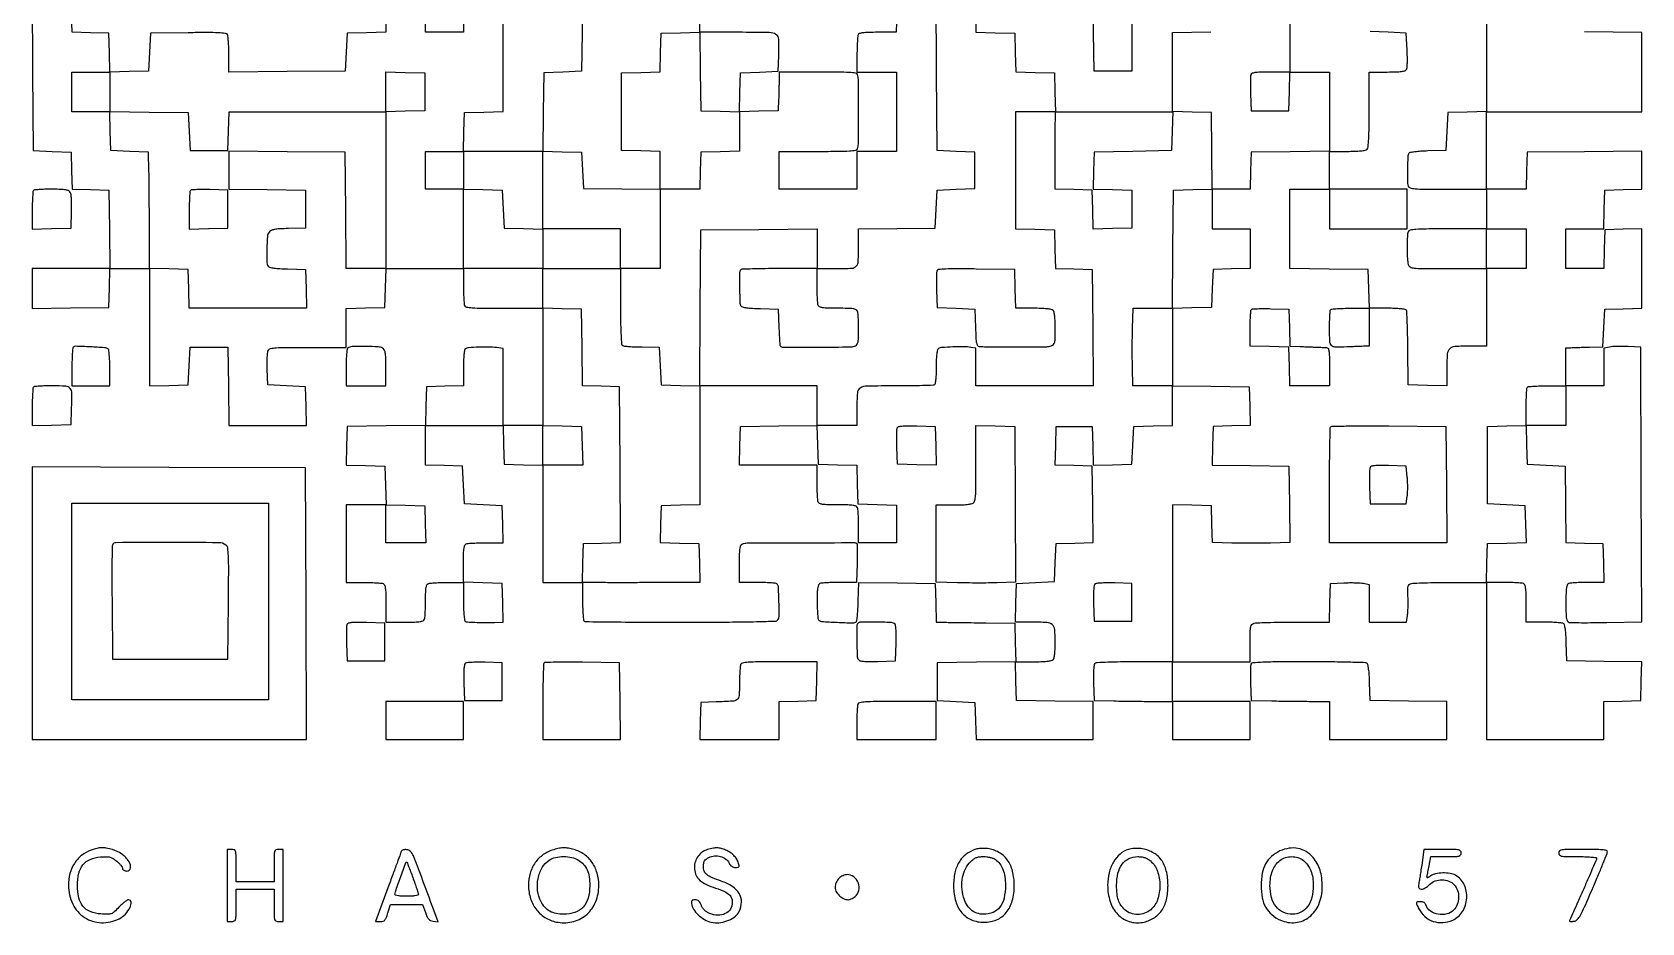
# Model space of a CAD drawing. Extents: x 179 to 1071, y 112 to 1107.
# Drawn here: x 179 to 1071, y 112 to 606 of the extents above; entities that cross this region are included whole.
import ezdxf

# ---------------------------------------------------------------- set-up
doc = ezdxf.new("R2010")
doc.units = 0

msp = doc.modelspace()

# ---------------------------------------------------------------- linework, layer by layer
for points in [[(636.672023, 629, -0.000014), (636.743601, 638.329293, -0.000013), (636.816419, 647.754688, -0.000013), (636.880906, 656.045791, -0.000049)], [(985, 648.932337), (985, 605.5), (985, 562.067663), (974.25, 561.783832), (963.5, 561.5), (963, 551), (962.5, 540.5), (952.535034, 540.211195, 0.009511), (948.670117, 540.025556, 0.014281), (945.309486, 539.703374, 0.009082), (942.562304, 539.309784, 0.217526), (941.93078, 538.887999, 0.129433), (941.388051, 537.109211, 0.00508), (941.191523, 530.226224, 0.007264), (941.165665, 523.524343, 0.071956), (941.597272, 520.75, 0.259581), (942.636759, 519.752384, 0.044382), (945.438382, 519.276683, 0.018084), (950.763923, 519.045825, 0.00179), (963.567388, 519), (985, 519), (985, 508), (985, 497), (963.606989, 497, 0.002045), (951.485827, 496.950434, 0.015901), (945.835307, 496.724422, 0.030015), (942.662537, 496.303854, 0.258697), (941.606989, 495.418213, 0.084592), (941.117283, 492.972596, 0.007531), (941.030466, 486.672687, 0.009072), (941.151911, 480.421597, 0.056126), (941.630286, 477.25, 0.210018), (942.686797, 475.932378, 0.095019), (944.850254, 475.283355, 0.024151), (949.409311, 475.038346, 0.001349), (963.616631, 475), (985, 475), (985, 453.5), (985, 432), (975.934259, 432, 0.014523), (967.533064, 431.755934, 0.174932), (964.604835, 430.502522, 0.18964), (963.27376, 427.712596, 0.017585), (963, 419.930985), (963, 409.932337), (952.25, 410.216168), (941.5, 410.5), (941.38082, 430.63382, 0.003169), (941.285248, 438.431055, 0.004865), (941.09401, 445.181209, 0.00179), (940.852713, 450.973759, 0.127779), (940.571803, 451.88382, 0.215139), (939.84812, 452.371943, 0.016162), (937.441145, 452.704426, 0.017883), (934.192825, 452.92951, 0.008355), (929.974815, 453), (920.067663, 453), (919.783832, 463.75), (919.5, 474.5), (897.75, 474.769502), (876, 475.039005), (876, 497.019502), (876, 519), (887, 519), (898, 519), (898, 508), (898, 497), (919.5, 497), (941, 497), (941, 508), (941, 519), (919.5, 519), (898, 519), (898, 529.5), (898, 540), (907.8, 540, 0.008695), (912.071747, 540.074295, 0.018472), (915.369558, 540.311224, 0.019349), (917.799696, 540.671932, 0.150969), (918.8, 541.2, 0.175156), (919.391927, 542.461896, 0.00933), (919.721154, 546.954487, 0.010454), (919.937931, 553.406919, 0.003169), (920, 563.2), (920, 584), (929.95031, 584, 0.006641), (934.89582, 584.06569, 0.0262), (937.930328, 584.305772, 0.04202), (939.835087, 584.722385, 0.19196), (940.70031, 585.420095, 0.112884), (940.992527, 586.406354, 0.008841), (941.118216, 589.163696, 0.011687), (941.133194, 592.492994, 0.008667), (941, 596.170095), (940.5, 605.5), (930.5, 606), (920.5, 606.5)], [(178.978704, 627.067879), (179.239352, 583.78394), (179.5, 540.5), (190, 540), (200.5, 539.5), (200.784601, 529.284601), (201.069202, 519.069202), (211.284601, 518.784601), (221.5, 518.5), (221.769502, 496.75), (222.039005, 475), (200.519502, 475), (179, 475), (179, 463.980112), (179, 452.960225), (200.25, 453.230112), (221.5, 453.5), (221.783832, 464.25), (222.067663, 475), (233.033832, 475), (244, 475), (244, 442.466168), (244, 409.932337), (254.75, 410.216168), (265.5, 410.5), (266, 421), (266.5, 431.5), (277, 431.5), (287.5, 431.5), (287.769502, 409.75), (288.039005, 388), (309.553334, 388), (331.067663, 388), (330.783832, 398.75), (330.5, 409.5), (320, 410), (309.5, 410.5), (309.210794, 419.268734, -0.010413), (309.168528, 422.749046, -0.013312), (309.2817, 425.953333, -0.011233), (309.50612, 428.606263, -0.10118), (309.858296, 429.711273, -0.214033), (311.120338, 430.648738, -0.036411), (314.158, 431.090431, -0.017005), (319.651545, 431.297069, -0.002), (331.897503, 431.292063), (353, 431.199047), (353, 442.065692), (353, 452.932337), (363.75, 453.216168), (374.5, 453.5), (374.783832, 464.25), (375.067663, 475), (396.533832, 475), (418, 475), (418, 465.581787, 0.005951), (418.044305, 461.859224, 0.007831), (418.178303, 458.465525, 0.005915), (418.367894, 455.638111, 0.07203), (418.606989, 454.581787, 0.258697), (419.662537, 453.696146, 0.030015), (422.835307, 453.275578, 0.015901), (428.485827, 453.049566, 0.002045), (440.606989, 453), (462, 453), (462, 420.5), (462, 388), (451, 388), (440, 388), (440, 409.368331), (440, 430.736662), (436.25, 431.228224, 0.030191), (432.070082, 431.521196, 0.012557), (426.410786, 431.433465, 0.008012), (420.869924, 431.119316, 0.120811), (419.047221, 430.529184, 0.221212), (418.609612, 429.863881, 0.011873), (418.292763, 427.293564, 0.015881), (418.071187, 423.998726, 0.008847), (418, 419.975966), (418, 410.069966), (407.75, 409.784983), (397.5, 409.5), (397.216365, 398.769409), (396.93273, 388.038817), (375.216365, 387.769409), (353.5, 387.5), (353.216515, 376.784171), (352.93303, 366.068343), (363.716515, 365.784171), (374.5, 365.5), (374.783832, 354.75), (375.067663, 344), (364.033832, 344), (353, 344), (353, 322.5), (353, 301), (362.418213, 301, -0.005951), (366.140776, 300.955695, -0.007831), (369.534475, 300.821697, -0.005915), (372.361889, 300.632106, -0.07203), (373.418213, 300.393011, -0.205218), (374.23239, 299.601595, -0.063068), (374.69735, 297.913621, -0.030363), (374.940414, 294.960143, -0.005351), (375, 289.393011), (375, 279), (385.393011, 279, 0.005351), (390.960143, 279.059586, 0.030363), (393.913621, 279.30265, 0.063068), (395.601595, 279.76761, 0.205218), (396.393011, 280.581787, 0.070701), (396.631706, 281.623534, 0.006434), (396.821697, 284.287222, 0.008233), (396.955664, 287.484808, 0.006352), (397, 290.974799, -0.006824), (397.063195, 295.605148, -0.03479), (397.312102, 298.167248, -0.070258), (397.783827, 299.656877, -0.191652), (398.581787, 300.393011, -0.070946), (399.626193, 300.631778, -0.006338), (402.31865, 300.821697, -0.008159), (405.550804, 300.955669, -0.006277), (409.081787, 301), (418, 301), (418, 290.559017, 0.008567), (418.069298, 286.514827, 0.013072), (418.281203, 283.01128, 0.007599), (418.575867, 280.125303, 0.228948), (418.957287, 279.526398, 0.121482), (420.247189, 279.110653, 0.007502), (424.297703, 278.887604, 0.010325), (429.338105, 278.790019, 0.00632), (435.283832, 278.872858), (440.067663, 279), (439.783832, 289.75), (439.5, 300.5), (428.75, 300.783832), (418, 301.067663), (418, 311.426843, -0.005377), (418.059651, 316.973908, -0.030446), (418.302822, 319.919034, -0.063217), (418.767927, 321.602718, -0.20495), (419.581787, 322.393011, -0.072102), (420.638915, 322.632129, -0.005887), (423.475801, 322.821697, -0.007809), (426.880803, 322.955696, -0.005929), (430.616771, 323), (440.069966, 323), (439.784983, 333.25), (439.5, 343.5), (429, 344), (418.5, 344.5), (418, 355), (417.5, 365.5), (407.25, 365.784983), (397, 366.069966), (397, 377.034983), (397, 388), (418.466168, 388), (439.932337, 388), (440.216168, 377.25), (440.5, 366.5), (451.25, 366.216168), (462, 365.932337), (462, 333.466168), (462, 301), (473, 301), (484, 301), (484, 290.559017, 0.008569), (484.069311, 286.51482, 0.013074), (484.281256, 283.011247, 0.007601), (484.575977, 280.125285, 0.228941), (484.957468, 279.526287, 0.136477), (485.790765, 279.284594, 0.000223), (501.126902, 279.122433, 0.001707), (518.368034, 279.006689, 0.001052), (538.657821, 278.982432, 0.001008), (565.218135, 279.060103, 0.004752), (580.462904, 279.280316, 0.002313), (590.993172, 279.581283, 0.243817), (592.211488, 280.265162, 0.14479), (592.965317, 282.760197, 0.008831), (592.872185, 290.631731, 0.006668), (592.527849, 298.666693, 0.238114), (591.622382, 300.234687, 0.121815), (590.789772, 300.526546, 0.00646), (587.965637, 300.758058, 0.009842), (584.566806, 300.925378, 0.006984), (580.75, 300.984687), (571, 301), (571, 311.393011, -0.005351), (571.059586, 316.960143, -0.030363), (571.30265, 319.913621, -0.063068), (571.76761, 321.601595, -0.205218), (572.581787, 322.393011, -0.090721), (575.163116, 322.877312, -0.000363), (604.735819, 322.989344, -0.000184), (634.904728, 323.070625, -0.198215), (636.083333, 322.587487, -0.195794), (636.245504, 322.207851, -0.001928), (636.285267, 319.186075, -0.005961), (636.276071, 315.675605, -0.003785), (636.185662, 311.587487), (635.871323, 301), (626.517449, 301, 0.005991), (622.819538, 300.955691, 0.007872), (619.446625, 300.821697, 0.005967), (616.636623, 300.632065, 0.071896), (615.581787, 300.393011, 0.19467), (614.780298, 299.644942, 0.069116), (614.312224, 298.117276, 0.033827), (614.069372, 295.475625, 0.00643), (614.015313, 290.643011, 0.007669), (614.076382, 287.053884, 0.010583), (614.248778, 283.835561, 0.007462), (614.488346, 281.169118, 0.115963), (614.788585, 280.307836, 0.238871), (616.381675, 279.362557, 0.005895), (625.114481, 278.883699, 0.006457), (633.798042, 278.622444, 0.202967), (635.742197, 279.40648, 0.168558), (636.055949, 280.051058, 0.00528), (636.377737, 283.006355, 0.009754), (636.655761, 286.545757, 0.006543), (636.841589, 290.600571), (637.183178, 301.039242), (658.341589, 300.769621), (679.5, 300.5), (679.783832, 289.75), (680.067663, 279), (685.783832, 278.88539, 0.00176), (688.970308, 278.832724, 0.000374), (694.520876, 278.764677, 0.000391), (700.955207, 278.695635, 0.000372), (707.5, 278.63539), (723.5, 278.5), (723.783633, 267.769596), (724.067266, 257.039192), (702.283633, 256.769596), (680.5, 256.5), (680.5, 246), (680.5, 235.5), (691, 235), (701.5, 234.5), (701.784983, 224.25), (702.069966, 214), (734.534983, 214), (767, 214), (767, 224.480112), (767, 234.960225), (745.75, 235.230112), (724.5, 235.5), (724.216168, 246.25), (723.932337, 257), (733.766168, 257, 0.008652), (738.054729, 257.074219, 0.018432), (741.362299, 257.311014, 0.019308), (743.798441, 257.671586, 0.151095), (744.8, 258.2, 0.146858), (745.316486, 259.159592, 0.020575), (745.681544, 261.407548, 0.019737), (745.923115, 264.406512, 0.010228), (746, 268.164816, 0.022717), (745.690615, 274.970845, 0.198526), (744.316092, 277.59305, 0.161505), (741.334541, 278.769374, 0.013886), (733.03191, 279), (723.932337, 279), (724.216168, 289.75), (724.5, 300.5), (735, 301), (745.5, 301.5), (746, 312), (746.5, 322.5), (756.769785, 322.785202), (767.03957, 323.070403), (766.769785, 344.285202), (766.5, 365.5), (756.216527, 365.785353), (745.933054, 366.070705), (746.216527, 376.785353), (746.5, 387.5), (756.5, 387.5), (766.5, 387.5), (766.784171, 376.716515), (767.068343, 365.93303), (777.784171, 366.216515), (788.5, 366.5), (789, 377), (789.5, 387.5), (800.25, 387.783832), (811, 388.067663), (811, 399.053719), (811, 410.039775), (832.25, 409.769888), (853.5, 409.5), (853.783473, 398.785353), (854.066946, 388.070705), (843.783473, 387.785353), (833.5, 387.5), (833.216371, 376.769986), (832.932742, 366.039971), (854.216371, 365.769986), (875.5, 365.5), (875.769629, 344.338997), (876.039257, 323.177994), (865.269629, 322.838997, -0.004764), (860.370632, 322.731502, -0.002808), (854.515836, 322.691718, -0.002808), (848.666157, 322.717677, -0.004802), (843.78428, 322.813661), (833.068561, 323.127322), (832.78428, 333.313661), (832.5, 343.5), (821.75, 343.783832), (811, 344.067663), (811, 300.533832), (811, 257), (790.25, 256.984687, 0.003672), (782.204518, 256.919661, 0.005584), (775.216895, 256.733781, 0.002279), (769.253347, 256.481245, 0.130355), (768.211769, 256.152042, 0.19692), (767.604266, 255.294865, 0.033714), (767.278982, 253.282937, 0.023663), (767.138177, 250.195195, 0.006827), (767.211769, 245.417355), (767.5, 235.5), (778.5, 235.295446, 0.001111), (783.490286, 235.213743, 0.000664), (789.426562, 235.13763, 0.000664), (795.339105, 235.077525, 0.001152), (800.25, 235.045446), (811, 235), (811, 224.5), (811, 214), (832.5, 214), (854, 214), (854, 224.5), (854, 235), (832.5, 235), (811, 235), (811, 246), (811, 257), (832.5, 257), (854, 257), (854, 267.383369, -0.003789), (854.049468, 273.911711, -0.046747), (854.318691, 276.381438, -0.144985), (854.986773, 277.634057, -0.133542), (856.25, 278.369714, -0.056178), (857.845984, 278.61027, -0.002325), (863.630687, 278.799577, -0.00401), (870.499162, 278.937273, -0.002833), (878.216168, 278.986345), (897.932337, 279), (898.216168, 289.75), (898.5, 300.5), (906, 300.80649, -0.008667), (909.109769, 300.879612, -0.00841), (912.251562, 300.846169, -0.008349), (915.012596, 300.724159, -0.030569), (916.75, 300.511177), (920, 299.909374), (920, 289.454687), (920, 279), (930.372192, 279), (940.744384, 279), (941.240606, 282.75, 0.020239), (941.413553, 284.643411, 0.007234), (941.511592, 287.354508, 0.007164), (941.533497, 290.334585, 0.008407), (941.466288, 293.158963, -0.00749), (941.364576, 297.127075, -0.066355), (941.576942, 298.861018, -0.160581), (942.184633, 299.803224, -0.104734), (943.347873, 300.395308, -0.056676), (944.885355, 300.625916, -0.002168), (950.669375, 300.807096, -0.003862), (957.526973, 300.939151, -0.00271), (965.25, 300.986345), (985, 301), (985, 257.5), (985, 214), (1017.5, 214), (1050, 214), (1050, 224.465017), (1050, 234.930034), (1060.25, 235.215017), (1070.5, 235.5), (1070.783625, 246.229609), (1071.06725, 256.959219), (1050.283625, 257.229609), (1029.5, 257.5), (1029.211195, 267.464966, 0.00836), (1029.012968, 271.800174, 0.019108), (1028.684251, 275.055937, 0.01918), (1028.262532, 277.411, 0.199883), (1027.711195, 278.199653, 0.117226), (1026.827893, 278.504905, 0.006962), (1023.991726, 278.747767, 0.010173), (1020.573123, 278.922789, 0.007309), (1016.75, 278.984687), (1007, 279), (1007, 289.393011, 0.005351), (1006.940414, 294.960143, 0.030363), (1006.69735, 297.913621, 0.063068), (1006.23239, 299.601595, 0.205218), (1005.418213, 300.393011, 0.0721), (1004.361111, 300.632128, 0.005887), (1001.524537, 300.821697, 0.007809), (998.119908, 300.955696, 0.00593), (994.384381, 301), (984.932337, 301), (985.216168, 311.75), (985.5, 322.5), (996.284606, 322.784183), (1007.069211, 323.068365), (1006.784606, 333.284183), (1006.5, 343.5), (996, 344), (985.5, 344.5), (985.5, 366), (985.5, 387.5), (996.215829, 387.783485), (1006.931657, 388.06697), (1007.215829, 377.283485), (1007.5, 366.5), (1018, 366), (1028.5, 365.5), (1028.769787, 344.284765), (1029.039573, 323.069529), (1039.269787, 322.784765), (1049.5, 322.5), (1049.783832, 311.75), (1050.067663, 301), (1041.115619, 301, 0.006254), (1037.571673, 300.955671, 0.008136), (1034.328588, 300.821697, 0.006308), (1031.627025, 300.631801, 0.071023), (1030.581787, 300.393011, 0.204289), (1029.768708, 299.605476, 0.063584), (1029.303248, 297.932283, 0.030653), (1029.059813, 295.0076, 0.005439), (1029, 289.509643, 0.004638), (1029.054288, 283.656779, 0.03612), (1029.301493, 280.940529, 0.095422), (1029.823992, 279.523397, 0.208122), (1030.75, 278.866631, 0.049432), (1032.026656, 278.728558, 0.001348), (1037.642457, 278.693432, 0.002779), (1044.250914, 278.706633, 0.0019), (1051.756237, 278.79186), (1071.012473, 279.083719), (1070.756237, 355.29186), (1070.5, 431.5), (1063.5, 431.807779, 0.009375), (1060.58164, 431.88131, 0.008811), (1057.601562, 431.84799, 0.008811), (1054.961002, 431.725313, 0.029867), (1053.25, 431.512466), (1050, 430.909374), (1050, 420.454687), (1050, 410), (1039.5, 410), (1029, 410), (1029, 420.5), (1029, 431), (1031.75, 431.157695, -0.00512), (1033.274129, 431.229446, -0.001123), (1035.895313, 431.320057, -0.001169), (1038.92695, 431.410942, -0.001123), (1042, 431.48897), (1049.5, 431.662548), (1050, 442.081274), (1050.5, 452.5), (1060.75, 452.784983), (1071, 453.069966), (1071, 475.069966), (1071, 497.069966), (1060.75, 496.784983), (1050.5, 496.5), (1050.216168, 485.75), (1049.932337, 475), (1039.466168, 475), (1029, 475), (1029, 486), (1029, 497), (1039.466168, 497), (1049.932337, 497), (1050.216168, 507.75), (1050.5, 518.5), (1060.75, 518.784983), (1071, 519.069966), (1071, 529.54903), (1071, 540.028094), (1039.25, 539.764047), (1007.5, 539.5), (1007.215017, 529.25), (1006.930034, 519), (995.965017, 519), (985, 519), (985, 540.5), (985, 562), (1028, 562), (1071, 562), (1071, 583.985953), (1071, 605.971906), (1039.25, 606.235953)], [(876, 627.067663), (876, 605.533832), (876, 584), (887, 584), (898, 584), (898, 562.019502), (898, 540.039005), (876.25, 539.769502), (854.5, 539.5), (854.215017, 529.25), (853.930034, 519), (843.465017, 519), (833, 519), (833, 508), (833, 497), (843.5, 497), (854, 497), (854, 486.034983), (854, 475.069966), (843.75, 474.784983), (833.5, 474.5), (833, 464), (832.5, 453.5), (821.75, 453.216168), (811, 452.932337), (811, 431.466168), (811, 410), (800.033832, 410), (789.067663, 410), (788.783832, 420.25, -0.004692), (788.697181, 424.984411, -0.002561), (788.675138, 430.79375, -0.002552), (788.713112, 436.698016, -0.004056), (788.812384, 441.75), (789.124768, 453), (800.048719, 453), (810.972671, 453), (811.236336, 485.75), (811.5, 518.5), (822.269789, 518.784032), (833.039577, 519.068065), (832.769789, 540.284032), (832.5, 561.5), (821.784171, 561.783485), (811.068343, 562.06697), (810.784171, 551.283485), (810.5, 540.5), (789, 540), (767.5, 539.5), (767.215394, 529.284183), (766.930789, 519.068365), (777.715394, 518.784183), (788.5, 518.5), (788.5, 508), (788.5, 497.5), (777.784171, 497.216515), (767.068343, 496.93303), (766.784171, 507.716515), (766.5, 518.5), (756.25, 518.784983), (746, 519.069966), (745.890933, 529.284983, -0.002426), (745.86344, 534.005787, -0.00132), (745.873121, 539.804026, -0.001315), (745.91405, 545.700486, -0.002086), (745.983457, 550.75), (746.185049, 562), (735.092524, 562), (724, 562), (724, 529.533832), (724, 497.067663), (734.75, 496.783832), (745.5, 496.5), (745.783481, 485.784613), (746.066961, 475.069227), (756.283481, 474.784613), (766.5, 474.5), (766.763853, 442.25), (767.027706, 410), (734.513853, 410), (702, 410), (702, 420.420545), (702, 430.841089), (699.25, 431.308357, 0.040034), (695.361315, 431.652559, 0.011275), (689.268116, 431.56548, 0.007125), (683.133463, 431.251794, 0.122669), (681.23354, 430.644336, 0.200749), (680.668297, 429.854234, 0.025945), (680.303185, 427.763405, 0.021994), (680.070119, 424.743529, 0.008261), (680, 420.5, -0.009372), (679.931814, 416.86254, -0.014177), (679.723498, 413.703099, -0.008832), (679.432875, 411.115719, -0.225643), (679.058718, 410.53629, -0.131045), (678.278426, 410.300914, -0.001294), (672.387329, 410.125433, -0.004139), (665.574963, 409.996579, -0.002658), (657.669406, 409.954545, 0.003766), (641.501787, 409.832769, 0.133915), (637.925334, 408.799269, 0.244598), (636.320176, 406.142371, 0.015533), (636.013655, 396.75), (636, 388), (624.966168, 388), (613.932337, 388), (614.216168, 377.25), (614.5, 366.5), (625.216508, 366.216508), (635.933016, 365.933016), (636.216508, 355.216508), (636.5, 344.5), (647.25, 344.216168), (658, 343.932337), (658, 333.466168), (658, 323), (647.5, 323), (637, 323), (637, 331.918213, 0.006277), (636.955669, 335.449196, 0.008159), (636.821697, 338.68135, 0.006338), (636.631778, 341.373807, 0.070946), (636.393011, 342.418213, 0.204366), (635.605154, 343.231384, 0.063541), (633.93074, 343.696802, 0.030628), (631.003676, 343.940206, 0.005432), (625.5, 344, -0.005432), (619.996324, 344.059794, -0.030628), (617.06926, 344.303198, -0.063541), (615.394846, 344.768616, -0.204366), (614.606989, 345.581787, -0.07203), (614.367894, 346.638111, -0.005915), (614.178303, 349.465525, -0.007831), (614.044305, 352.859224, -0.005951), (614, 356.581787), (614, 366), (592.466168, 366), (570.932337, 366), (571.216168, 376.75), (571.5, 387.5), (592.75, 387.769888), (614, 388.039775), (614, 398.990066), (614, 409.940356), (581.465744, 409.942862), (548.931488, 409.945368), (549.001385, 388.222684, -0.000288), (549.02553, 379.083479, -0.000257), (549.04028, 369.586289, -0.000257), (549.044767, 361.047372, -0.000797), (549.035641, 355.283832), (549, 344.067663), (538.25, 343.783832), (527.5, 343.5), (527.215394, 333.284183), (526.930789, 323.068365), (537.715394, 322.784183), (548.5, 322.5), (548.783832, 311.75), (549.067663, 301), (539.283832, 300.989367, 0.000597), (534.647721, 300.978789, 0.000287), (528.702126, 300.954706, 0.000285), (522.499957, 300.922489, 0.000408), (517, 300.886304, -0.001173), (511.464508, 300.858358, -0.000792), (505.150999, 300.8513, -0.000798), (499.047262, 300.863891, -0.001591), (494.216168, 300.896937), (483.932337, 301), (484.216168, 311.75), (484.5, 322.5), (494.760596, 322.7851), (505.021193, 323.0702), (504.760596, 366.2851), (504.5, 409.5), (494.269787, 409.784765), (484.039573, 410.069529), (483.769787, 431.284765), (483.5, 452.5), (472.75, 452.783832), (462, 453.067663), (462, 464.033832), (462, 475), (440, 475), (418, 475), (418, 497), (418, 519), (407.5, 519), (397, 519), (397, 529.5), (397, 540), (407.466168, 540), (417.932337, 540), (418.216168, 550.75), (418.5, 561.5), (429.25, 561.783832), (440, 562.067663), (440, 594.533832), (440, 627)], [(484.039662, 626.960885), (483.769831, 605.730442), (483.5, 584.5), (473, 584), (462.5, 583.5), (462.230592, 561.784029), (461.961185, 540.068057), (472.730592, 539.784029), (483.5, 539.5), (484, 529.5), (484.5, 519.5), (505.75, 519.230112), (527, 518.960225), (527, 529.446281), (527, 539.932337), (516.25, 540.216168), (505.5, 540.5), (505.5, 562), (505.5, 583.5), (516.216508, 583.783492), (526.933016, 584.066984), (527.216508, 594.783492), (527.5, 605.5), (538.25, 605.783832), (549, 606.067663), (549, 615.974815, -0.009062)], [(658.187616, 617.25), (657.875232, 606), (647.544605, 606, 0.006183), (642.43973, 605.936866, 0.025076), (639.339802, 605.704323, 0.039399), (637.421356, 605.30789, 0.234633), (636.690537, 604.635934, 0.073497), (636.480224, 603.694018, 0.004598), (636.298154, 600.842007, 0.006709), (636.157556, 597.426311, 0.004925), (636.089812, 593.635934), (636.012529, 584), (647.006264, 584), (658, 584), (658, 562), (658, 540), (647, 540), (636, 540), (636, 529.5), (636, 519), (614.5, 519), (593, 519), (593, 529.5), (593, 540), (614.393011, 540, 0.002234), (626.024548, 540.051967, 0.014416), (631.892546, 540.273677, 0.022066), (635.350215, 540.658084, 0.268578), (636.347907, 541.464247, 0.090791), (636.854042, 544.164011, 0.001104), (636.890259, 562.008914, 0.001105), (636.847626, 579.85286, 0.090699), (636.340557, 582.554907, 0.27007), (635.353634, 583.347839, 0.020886), (631.844016, 583.726632, 0.01417), (625.939559, 583.947622, 0.002268), (614.393011, 584), (593, 584), (592.938509, 579.75, -0.001559), (592.901895, 577.668151, -0.000637), (592.839707, 574.839063, -0.00063), (592.765194, 571.799795, -0.000805), (592.688509, 569), (592.5, 562.5), (581.75, 562.216168), (571, 561.932337), (571, 551), (571, 540.067663), (560.25, 539.783832), (549.5, 539.5), (549.215017, 529.25), (548.930034, 519), (537.965017, 519), (527, 519), (527, 497), (527, 475), (516.020705, 475), (505.041411, 475), (505.044435, 454.044351, 0.003007), (505.105732, 444.089561, 0.010717), (505.319837, 437.720416, 0.008815), (505.640044, 433.321524, 0.235971), (506.2395, 432.351981, 0.113662), (507.105569, 432.058016, 0.006737), (509.882059, 431.814742, 0.009869), (513.226708, 431.633338, 0.007101), (516.965771, 431.557629), (526.5, 431.5), (527, 421), (527.5, 410.5), (538.239352, 410.216276), (548.978704, 409.932553), (549.239352, 453.216276), (549.5, 496.5), (581.75, 496.763853), (614, 497.027706), (614, 486.013853), (614, 475), (624.883369, 475, 0.012189), (633.225673, 475.2034, 0.197798), (635.714102, 476.3728, 0.177239), (636.798075, 479.009101, 0.009426), (636.986345, 488.230112), (637, 496.960225), (658.25, 497.230112), (679.5, 497.5), (680, 508), (680.5, 518.5), (691, 519), (701.5, 519.5), (701.5, 529.5), (701.5, 539.5), (691, 540), (680.5, 540.5), (680.239403, 583.716061), (679.978806, 626.932122)], [(375, 616.514329), (375, 606.067663), (364.25, 605.783832), (353.5, 605.5), (353, 595), (352.5, 584.5), (320.25, 584.236147), (288, 583.972294), (287.984687, 593.736147, 0.007644), (287.920079, 597.568825, 0.010551), (287.73694, 601.005175, 0.007429), (287.482271, 603.852523, 0.115883), (287.162796, 604.77083, 0.230932), (286.095412, 605.427241, 0.012869), (282.091209, 605.714887, 0.012029), (275.928451, 605.849994, 0.002701), (265.428109, 605.77083), (244.5, 605.5), (244, 595), (243.5, 584.5), (232.784171, 584.216515), (222.068343, 583.93303), (221.784171, 594.716515), (221.5, 605.5), (211.284601, 605.784601), (201.069202, 606.069202), (200.784601, 616.284601)]]:
    msp.add_lwpolyline(points, format="xyb")
for points in [[(788.5, 626.5), (788.5, 605.5), (788.5, 584.5), (778, 584.5), (767.5, 584.5), (767.230112, 605.75), (766.960225, 627)], [(418, 616.5), (418, 606), (407.5, 606), (397, 606), (397, 616.5)], [(702, 616.533832), (702, 606.067663), (712.75, 605.783832), (723.5, 605.5), (723.783492, 594.783492), (724.066984, 584.066984), (734.783492, 583.783492), (745.5, 583.5), (745.783832, 572.75), (746.067663, 562), (778.533832, 562), (811, 562), (811, 583.980112), (811, 605.960225), (832.25, 606.230112)]]:
    msp.add_lwpolyline(points)
for points in [[(549.230498, 584.25), (549.5, 562.5), (560.215829, 562.216515), (570.931657, 561.93303), (571.215829, 572.716515), (571.5, 583.5), (582, 584), (592.5, 584.5), (592.795054, 593, 0.017395), (592.794244, 602.186112, 0.257682), (591.197763, 604.85389, 0.129016), (587.492257, 605.881521, 0.003478), (570.461446, 606), (548.960995, 606)], [(222, 573.019502), (222, 562.039005), (243.75, 561.769502), (265.5, 561.5), (266, 551), (266.5, 540.5), (277, 540.5), (287.5, 540.5), (287.783832, 551.25), (288.067663, 562), (331.533832, 562), (375, 562), (375, 573.033832), (375, 584.067663), (385.75, 583.783832), (396.5, 583.5), (396.5, 573), (396.5, 562.5), (385.75, 562.216168), (375, 561.932337), (375, 518.466168), (375, 475), (364.013853, 475), (353.027706, 475), (352.763853, 507.25), (352.5, 539.5), (320.25, 539.763853), (288, 540.027706), (288, 529.533741), (288, 519.039775), (309.25, 518.769888), (330.5, 518.5), (330.5, 508), (330.5, 497.5), (321, 497.224459, 0.007256), (316.117316, 497.011887, 0.030165), (313.191066, 496.663989, 0.052369), (311.340539, 496.125269, 0.135585), (310.25, 495.28333, 0.144855), (309.348886, 492.860719, 0.011182), (309.026255, 485.856693, 0.011508), (309.021677, 478.858373, 0.136783), (309.800347, 476.288805, 0.199883), (310.589, 475.737468, 0.01918), (312.944063, 475.315749, 0.019108), (316.199826, 474.987032, 0.00836), (320.535034, 474.788805), (330.5, 474.5), (330.783832, 463.75), (331.067663, 453), (298.567663, 453), (266.067663, 453), (265.783832, 463.75), (265.5, 474.5), (254.75, 474.783832), (244, 475.067663), (243.953106, 496.783832, 0.000729), (243.920247, 505.868075, 0.000671), (243.860325, 515.205251, 0.00067), (243.784589, 523.528138, 0.002225), (243.703106, 529), (243.5, 539.5), (233, 540), (222.5, 540.5), (222.216168, 551.25), (221.932337, 562), (211.466168, 562), (201, 562), (201, 573), (201, 584), (211.5, 584), (222, 584)], [(854.428774, 582.674983, 0.081654), (854.239658, 581.758353, 0.005045), (854.154817, 578.970602, 0.007376), (854.136178, 575.631743, 0.005394), (854.210159, 571.924983), (854.5, 562.5), (865, 562.5), (875.5, 562.5), (875.783832, 573.25), (876.067663, 584), (865.502447, 584, 0.006163), (860.358283, 583.936587, 0.023613), (857.163994, 583.706615, 0.034632), (855.151549, 583.323077, 0.241229)], [(179.666667, 518.333333, 0.178637), (179.399783, 517.754242, 0.004491), (179.195833, 514.817145, 0.009085), (179.048275, 511.320751, 0.006002), (179, 507.299502), (179, 496.932337), (189.75, 497.216168), (200.5, 497.5), (200.788859, 506.850715, 0.009044), (200.84141, 510.957683, 0.018924), (200.703614, 514.150171, 0.020746), (200.412685, 516.513859, 0.132968), (199.916414, 517.600715, 0.15069), (198.902086, 518.26374, 0.036445), (196.917147, 518.680501, 0.025371), (193.954939, 518.928023, 0.008159), (189.544222, 519, 0.006752), (185.966282, 518.951682, 0.010096), (182.843199, 518.804167, 0.005479), (180.235872, 518.599466, 0.175801)], [(266.699448, 518.366114, 0.177529), (266.419756, 517.762646, 0.004871), (266.205463, 514.826775, 0.009484), (266.050667, 511.323038, 0.006296), (266, 507.299502), (266, 496.932337), (276.75, 497.216168), (287.5, 497.5), (287.5, 508), (287.5, 518.5), (277.449448, 518.782781, 0.006672), (273.547259, 518.840477, 0.010046), (270.145783, 518.777033, 0.005301), (267.300668, 518.636532, 0.183378)], [(571.666667, 474.333333, 0.196533), (571.04225, 472.845176, 0.003958), (571.031876, 464.520042, 0.005092), (571.169519, 456.353105, 0.135593), (571.800347, 454.288805, 0.199883), (572.589, 453.737468, 0.01918), (574.944063, 453.315749, 0.019108), (578.199826, 452.987032, 0.00836), (582.535034, 452.788805), (592.5, 452.5), (592.831495, 442.501838, 0.003665), (592.987871, 438.640214, 0.005738), (593.18483, 435.32142, 0.001909), (593.397961, 432.468558, 0.178617), (593.568832, 432.097835, 0.198585), (595.042316, 431.486409, 0.000728), (614.106498, 431.490119, 0.001111), (632.796202, 431.5625, 0.118197), (635.25, 432.166623, 0.146938), (636.146469, 433.033276, 0.081244), (636.67086, 434.477073, 0.039357), (636.934432, 436.917575, 0.007227), (637, 441.453396, 0.006668), (636.955641, 444.779332, 0.008541), (636.821697, 447.83856, 0.006839), (636.631409, 450.387512, 0.069666), (636.393011, 451.418213, 0.204366), (635.605154, 452.231384, 0.063541), (633.93074, 452.696802, 0.030628), (631.003676, 452.940206, 0.005432), (625.5, 453, -0.005432), (619.996324, 453.059794, -0.030628), (617.06926, 453.303198, -0.063541), (615.394846, 453.768616, -0.204366), (614.606989, 454.581787, -0.07203), (614.367894, 455.638111, -0.005915), (614.178303, 458.465525, -0.007831), (614.044305, 461.859224, -0.005951), (614, 465.581787), (614, 475), (593.166667, 475, 0.002993), (585.132422, 474.951903, 0.004756), (578.257292, 474.804167, 0.001277), (572.287675, 474.603799, 0.189545)], [(680.436432, 473.69494, 0.081377), (680.244472, 472.767103, 0.005152), (680.157067, 469.976464, 0.007464), (680.136743, 466.63317, 0.005474), (680.210159, 462.924983), (680.5, 453.5), (691, 453), (701.5, 452.5), (701.784983, 442.25, 0.004749), (702.000014, 436.486979, 0.035944), (702.322053, 433.78555, 0.096524), (702.873514, 432.416646, 0.235456), (703.784983, 431.879048, 0.015984), (711.880307, 431.567685, 0.003337), (726.085984, 431.570474, 0.001179), (741.257902, 431.710492, 0.082383), (743.75, 432.153638, 0.113081), (744.997923, 432.945758, 0.138447), (745.663684, 434.150457, 0.052298), (745.944089, 436.378047, 0.00518), (746, 441.775249, 0.010126), (745.923279, 445.563222, 0.019661), (745.682009, 448.579501, 0.020506), (745.317215, 450.837919, 0.14711), (744.8, 451.8, 0.150842), (743.800954, 452.32772, 0.01939), (741.376818, 452.688563, 0.018512), (738.088767, 452.925628, 0.008739), (733.833832, 453), (724.067663, 453), (723.783832, 463.75), (723.5, 474.5), (702.226273, 474.769957, 0.002397), (691.096014, 474.857837, 0.0131), (685.0794, 474.718847, 0.01632), (681.363561, 474.413716, 0.279403)], [(875.784983, 442.25), (876.069966, 432), (881.784983, 431.788296, 0.000157), (884.265665, 431.697185, 0.000118), (886.996214, 431.598404, 0.000119), (889.565762, 431.50667, 0.000274), (891.5, 431.439142, -0.002436), (893.123069, 431.375452, -0.002692), (894.692188, 431.297757, -0.002499), (896.031088, 431.217518, -0.013811), (896.75, 431.150846, -0.310449), (897.355901, 430.617146, -0.032465), (897.716647, 428.654025, -0.023089), (897.938555, 425.518577, -0.006121), (898, 420.5), (898, 410), (887.033832, 410), (876.067663, 410), (875.783832, 420.75), (875.5, 431.5), (864.75, 431.783832), (854, 432.067663), (854, 441.867165, -0.006659), (854.050688, 445.673063, -0.009972), (854.205463, 448.993526, -0.005354), (854.420134, 451.767649, -0.176154), (854.699448, 452.366114, -0.183378), (855.300668, 452.636532, -0.005301), (858.145783, 452.777033, -0.010046), (861.547259, 452.840477, -0.006672), (865.449448, 452.782781), (875.5, 452.5)], [(920, 442.5), (920, 432), (916.75, 431.904941, 0.001593), (915.096687, 431.85131, 0.00054), (912.692187, 431.76304, 0.000537), (910.035448, 431.659776, 0.000618), (907.5, 431.55536, -0.014405), (901.087246, 431.468227, -0.20603), (899.048166, 432.38273, -0.177341), (898.149688, 434.557409, -0.010191), (898, 441.900721, -0.00637), (898.048296, 445.691465, -0.009584), (898.195833, 448.993753, -0.004969), (898.400158, 451.759125, -0.177249), (898.666667, 452.333333, -0.178563), (899.245497, 452.600197, -0.004516), (902.172917, 452.804167, -0.009111), (905.658388, 452.951724, -0.006022), (909.666667, 453), (920, 453)], [(201.742145, 431.408811, 0.175997), (201.445826, 430.774412, 0.005409), (201.218005, 427.849255, 0.010027), (201.053785, 424.34688, 0.0067), (201, 420.333333), (201, 410), (211.5, 410), (222, 410), (222, 419.940983, 0.00879), (221.932283, 423.792522, 0.013381), (221.725265, 427.131598, 0.007936), (221.437129, 429.877493, 0.228033), (221.064731, 430.459994, 0.121746), (219.000127, 431.124248, 0.004978), (211.145476, 431.588374, 0.003442), (203.064571, 431.929432, 0.208102)], [(354.25, 431.305712, 0.250899), (353.653546, 430.622679, 0.02798), (353.291337, 428.515621, 0.021943), (353.064861, 425.304666, 0.006634), (353, 420.416667), (353, 410), (364, 410), (375, 410), (375, 419.964816, 0.005312), (374.939994, 425.61283, 0.03659), (374.67863, 428.373449, 0.084143), (374.128551, 429.95139, 0.145023), (373.146949, 430.921355, 0.110515), (370.797112, 431.574879, 0.007697), (363.900922, 431.821382, 0.008766), (357.061128, 431.840574, 0.086865)], [(179.666667, 409.333333, 0.178637), (179.399783, 408.754242, 0.004491), (179.195833, 405.817145, 0.009085), (179.048275, 402.320751, 0.006002), (179, 398.299502), (179, 387.932337), (189.75, 388.216168), (200.5, 388.5), (200.795054, 397, 0.009626), (200.932798, 405.916466, 0.172284), (199.978172, 408.572651, 0.209042), (197.626, 409.774609, 0.015066), (190.147615, 410, 0.006339), (186.338339, 409.951706, 0.009542), (183.020445, 409.804167, 0.004928), (180.241287, 409.599873, 0.177367)], [(1029, 399), (1029, 388), (1018, 388), (1007, 388), (1007, 398.333333, -0.006022), (1007.048276, 402.341612, -0.009111), (1007.195833, 405.827083, -0.004516), (1007.399803, 408.754503, -0.178563), (1007.666667, 409.333333, -0.178563), (1008.245497, 409.600197, -0.004516), (1011.172917, 409.804167, -0.009111), (1014.658388, 409.951724, -0.006022), (1018.666667, 410), (1029, 410)], [(679.784178, 376.715822), (680.068357, 365.931643), (669.284178, 366.215822), (658.5, 366.5), (658.210159, 375.924983, -0.005535), (658.137174, 379.634259, -0.007531), (658.158783, 382.980936, -0.005233), (658.248144, 385.773814, -0.081166), (658.442274, 386.710164, -0.236652), (659.172333, 387.376284, -0.043922), (661.012272, 387.724596, -0.025951), (664.049899, 387.868732, -0.005823), (669.232115, 387.785181), (679.5, 387.5)], [(723.760597, 344.283939), (724.021194, 301.067878), (713.760597, 300.783939, -0.004726), (708.988405, 300.697009, -0.002493), (703.062488, 300.674628, -0.00248), (696.995312, 300.712049, -0.003824), (691.75, 300.81054), (680, 301.121081), (680, 322.56054), (680, 344), (689.877555, 344, 0.007154), (694.7459, 344.069663, 0.025379), (697.857765, 344.317155, 0.039037), (699.889328, 344.746234, 0.149062), (700.958466, 345.449955, 0.130231), (701.483975, 346.58464, 0.020827), (701.811156, 349.028861, 0.018658), (701.991446, 352.357668, 0.008587), (701.989808, 356.699955, -0.002204), (701.930294, 361.22837, -0.0012), (701.895085, 366.788987, -0.001196), (701.886385, 372.44298, -0.001899), (701.908897, 377.283832), (702, 388.067663), (712.75, 387.783832), (723.5, 387.5)], [(962.763853, 355.25), (963.027706, 323), (952.763853, 322.926805, -0.00126), (944.527276, 322.888824, -0.000694), (934.455126, 322.881746, -0.00058), (922.339842, 322.904102, -0.000334), (907.75, 322.957682), (898, 323), (898, 354.833333, -0.002001), (898.049029, 367.086392, -0.003231), (898.199888, 377.515513, -0.000593), (898.402981, 386.698691, -0.192864), (898.680468, 387.347135, -0.194926), (899.328722, 387.621499, -0.000608), (908.434599, 387.750224, -0.003285), (918.778546, 387.815907, -0.002034), (930.930468, 387.763802), (962.5, 387.5)], [(920.44275, 364.711405, 0.081149), (920.248444, 363.774362, 0.00524), (920.158923, 360.981301, 0.007536), (920.137209, 357.634347, 0.00554), (920.210159, 353.924983), (920.5, 344.5), (930.5, 344.5), (940.5, 344.5), (941.08534, 348.886315, 0.022863), (941.269448, 350.99849, 0.010307), (941.326793, 353.780045, 0.01018), (941.266834, 356.724741, 0.013684), (941.08534, 359.386315), (940.5, 365.5), (930.732592, 365.786422, 0.006215), (925.820487, 365.869374, 0.027145), (922.9185, 365.724677, 0.046335), (921.158442, 365.373938, 0.232847)], [(223.453816, 321.740243, 0.089548), (223.261817, 320.729866, 0.000598), (223.19019, 311.747155, 0.00234), (223.168607, 301.460077, 0.00149), (223.235201, 289.490243), (223.5, 258.5), (255.5, 258.5), (287.5, 258.5), (287.765726, 289.5, 0.001225), (287.879013, 308.006621, 0.012082), (287.71941, 315.793845, 0.024457), (287.315418, 320.099227, 0.201729), (286.324597, 321.75, 0.157681), (282.495237, 323.016106, 0.001671), (254.221233, 323.106234, 0.001077), (225.335041, 323.03952, 0.309316)], [(768.211769, 300.1713, 0.194409), (767.60482, 299.304382, 0.033527), (767.279413, 297.284794, 0.023597), (767.138468, 294.191727, 0.006852), (767.211769, 289.417355), (767.5, 279.5), (778, 279.5), (788.5, 279.5), (788.5, 290), (788.5, 300.5), (779, 300.753945, 0.008497), (775.267186, 300.790269, 0.011674), (771.912207, 300.687545, 0.00849), (769.137493, 300.490389, 0.12262)], [(353.442274, 277.710164, 0.081166), (353.248144, 276.773814, 0.005233), (353.158783, 273.980936, 0.007531), (353.137174, 270.634259, 0.005535), (353.210159, 266.924983), (353.5, 257.5), (364, 257.5), (374.5, 257.5), (374.5, 268), (374.5, 278.5), (364.232115, 278.785181, 0.005823), (359.049899, 278.868732, 0.025951), (356.012272, 278.724596, 0.043922), (354.172333, 278.376284, 0.236652)], [(636.666667, 278.333333, 0.196902), (636.027473, 276.806915, 0.004187), (636.03276, 268.492133, 0.005407), (636.194388, 260.339609, 0.134486), (636.847958, 258.211769, 0.19692), (637.705135, 257.604266, 0.033714), (639.717063, 257.278982, 0.023663), (642.804805, 257.138177, 0.006827), (647.582645, 257.211769), (657.5, 257.5), (657.788231, 267.417355, 0.006827), (657.861823, 272.195195, 0.023663), (657.721018, 275.282937, 0.033714), (657.395734, 277.294865, 0.19692), (656.788231, 278.152042, 0.134486), (654.660391, 278.805612, 0.005407), (646.507867, 278.96724, 0.004187), (638.193085, 278.972527, 0.196902)], [(419.211769, 256.1713, 0.194409), (418.60482, 255.304382, 0.033527), (418.279413, 253.284794, 0.023597), (418.138468, 250.191727, 0.006852), (418.211769, 245.417355), (418.5, 235.5), (429, 235.5), (439.5, 235.5), (439.5, 246), (439.5, 256.5), (430, 256.753945, 0.008497), (426.267186, 256.790269, 0.011674), (422.912207, 256.687545, 0.00849), (420.137493, 256.490389, 0.12262)], [(462.686388, 256.353055, 0.189241), (462.408044, 255.714979, 0.001349), (462.201626, 249.748501, 0.00489), (462.049525, 242.868937, 0.003082), (462, 234.833333), (462, 214), (483.519888, 214), (505.039775, 214), (504.769888, 235.25), (504.5, 256.5), (483.936388, 256.769721, 0.003162), (476.00418, 256.823589, 0.005018), (469.21171, 256.758585, 0.001402), (463.323998, 256.626628, 0.192368)], [(571.606989, 255.418213, 0.070903), (571.368235, 254.374278, 0.006355), (571.178303, 251.686947, 0.008172), (571.044332, 248.460948, 0.00629), (571, 244.937265, -0.01608), (570.784497, 238.237909, -0.213623), (569.659993, 236.105254, -0.152719), (567.142073, 235.153047, -0.007239), (558, 234.75078), (549.5, 234.5), (549.215017, 224.25), (548.930034, 214), (570.965017, 214), (593, 214), (593, 224.465017), (593, 234.930034), (603.25, 235.215017), (613.5, 235.5), (613.783832, 246.25), (614.067663, 257), (593.140821, 257, 0.002101), (581.297997, 256.950229, 0.016231), (575.761411, 256.723852, 0.030886), (572.654493, 256.301606, 0.257356)], [(854.428774, 255.674983, 0.081654), (854.239658, 254.758353, 0.005045), (854.154817, 251.970602, 0.007376), (854.136178, 248.631743, 0.005394), (854.210159, 244.924983), (854.5, 235.5), (866, 235.320067, 0.000633), (871.148269, 235.246037, 0.000405), (877.132812, 235.172407, 0.000406), (882.998777, 235.10975, 0.000758), (887.75, 235.070067), (898, 235), (898, 224.5), (898, 214), (930.5, 214), (963, 214), (963, 224.480112), (963, 234.960225), (941.75, 235.230112), (920.5, 235.5), (920.211195, 245.464966, 0.00836), (920.012968, 249.800174, 0.019108), (919.684251, 253.055937, 0.01918), (919.262532, 255.411, 0.199883), (918.711195, 256.199653, 0.135333), (917.690432, 256.512156, 0.000975), (908.666882, 256.747767, 0.003618), (898.29667, 256.923247, 0.002299), (886.218615, 256.984687, 0.001608), (869.895267, 256.940185, 0.008809), (861.079686, 256.732462, 0.007835), (855.419669, 256.410368, 0.290771)], [(636.606989, 233.418213, 0.070946), (636.368222, 232.373807, 0.006338), (636.178303, 229.68135, 0.008159), (636.044331, 226.449196, 0.006277), (636, 222.918213), (636, 214), (658, 214), (680, 214), (680, 224.5), (680, 235), (658.606989, 235, 0.002045), (646.485827, 234.950434, 0.015901), (640.835307, 234.724422, 0.030015), (637.662537, 234.303854, 0.258697)], [(211.655189, 152.541351, 0.080565), (206.385876, 149.640227, 0.0836), (202.381089, 145.253553, 0.079489), (199.89232, 139.596591, 0.064042), (199.043924, 133, 0.114333), (201.42773, 122.711394, 0.134444), (208.025743, 115.22851, 0.139423), (217.312653, 112.316892, 0.126672), (227.127149, 114.565751, 0.08108), (230.621996, 117.162691, 0.074502), (233.23016, 120.806747, 0.135657), (233.829113, 123.719445, 0.394763), (232.459945, 125, 0.140765), (231.635069, 124.763078, 0.021802), (230.220178, 123.788889, 0.022852), (228.612356, 122.455726, 0.018099), (226.997839, 120.877068, -0.016094), (224.405629, 118.322027, -0.097824), (222.808317, 117.340584, -0.093322), (220.925607, 117.017726, -0.013985), (217.075367, 117.188167, -0.075192), (211.190959, 118.518316, -0.127543), (207.123851, 121.459659, -0.116591), (204.771578, 126.221584, -0.056731), (204, 133, -0.056831), (204.767076, 139.726949, -0.114325), (207.100396, 144.499378, -0.126492), (211.105275, 147.460968, -0.078382), (216.83529, 148.794467, -0.015546), (220.174199, 148.931834, -0.064817), (222.169141, 148.692451, -0.080581), (223.814743, 147.977823, -0.032261), (225.797816, 146.516673, -0.023743), (227.023656, 145.381572, -0.028491), (228.059359, 144.199198, -0.029203), (228.80003, 143.125828, -0.137258), (229, 142.411106, 0.158292), (229.183738, 141.845271, 0.107656), (229.692915, 141.391111, 0.080618), (230.490574, 141.097249, 0.048059), (231.5, 141, 0.374095), (233.456794, 142.702281, 0.185538), (232.656263, 146.1521, 0.085105), (228.594809, 150.385095, 0.091621), (223.453076, 152.891347, 0.022282), (220.037686, 153.677559, 0.052888), (217.440816, 153.875357, 0.054065), (214.894783, 153.52258, 0.024202)], [(287, 133), (287, 113), (289.5, 113, 0.104331), (290.950811, 113.306062, 0.224677), (291.680556, 114.15, 0.064117), (291.955995, 116.064536, 0.003707), (292, 122), (292, 131), (302.5, 131), (313, 131), (313, 122, 0.003707), (313.044005, 116.064536, 0.064117), (313.319444, 114.15, 0.224677), (314.049189, 113.306062, 0.104331), (315.5, 113), (318, 113), (318, 133), (318, 153), (315.5, 153, 0.104331), (314.049189, 152.693938, 0.224677), (313.319444, 151.85, 0.064117), (313.044005, 149.935464, 0.003707), (313, 144), (313, 135), (302.5, 135), (292, 135), (292, 144, 0.003707), (291.955995, 149.935464, 0.064117), (291.680556, 151.85, 0.224677), (290.950811, 152.693938, 0.104331), (289.5, 153), (287, 153)], [(383.524624, 151.816971, -0.003228), (383.172309, 150.837234, -0.000053), (381.168985, 145.379048, -0.000138), (378.836234, 139.030808, -0.000092), (376.157007, 131.75), (369.253395, 113), (371.95113, 113, 0.06861), (373.451441, 113.206848, 0.144998), (374.436031, 113.826884, 0.08909), (375.209537, 115.108276, 0.01607), (376.123985, 117.75), (377.599106, 122.5), (386.415741, 122.5), (395.232376, 122.5), (396.888876, 118, 0.020983), (397.857751, 115.673956, 0.074349), (398.748167, 114.329786, 0.107117), (399.801178, 113.571833, 0.07379), (401.225411, 113.18814), (403.905445, 112.876279), (401.035876, 120.68814, 0.000537), (392.555065, 143.699098, 0.016612), (390.252935, 149.341248, 0.080455), (388.632291, 151.808472, 0.179675), (386.66395, 152.816971, 0.043897), (385.56766, 152.85008, 0.06279), (384.612087, 152.673268, 0.078093), (383.900577, 152.316979, 0.154188)], [(468, 152.825051, 0.082973), (462.229668, 150.091323, 0.087577), (457.785311, 145.670814, 0.084144), (454.998754, 139.835101, 0.06951), (454.043924, 133, 0.078833), (455.215742, 125.613888, 0.09058), (458.605772, 119.339272, 0.094113), (463.868675, 114.842048, 0.092913), (470.43733, 112.561669, 0.103333), (479.163545, 113.06034, 0.118809), (486.472538, 117.048777, 0.115539), (491.300839, 124.035556, 0.093936), (493, 133, 0.068485), (492.050619, 139.898808, 0.082904), (489.277386, 145.805739, 0.087414), (484.881313, 150.260609, 0.086907), (479.218945, 152.955994, 0.02378), (476.178509, 153.646595, 0.046902), (473.712138, 153.849451, 0.045406), (471.199894, 153.591242, 0.020927)], [(553.312913, 152.897522, 0.082514), (550.377085, 151.492769, 0.081056), (548.032501, 149.206974, 0.080353), (546.521194, 146.275271, 0.079068), (546, 143, 0.083437), (546.613468, 139.349368, 0.106122), (548.37843, 136.434333, 0.085517), (551.520708, 134.073735, 0.038124), (556.309297, 132.063462, -0.016008), (561.902635, 130.001023, -0.071235), (564.920006, 128.243186, -0.124124), (566.454366, 126.241814, -0.102125), (567, 123.598284, -0.13998), (565.950257, 119.922138, -0.140487), (563.118706, 117.360758, -0.121972), (559.006588, 116.469446, -0.091879), (554.468353, 117.448776, -0.04063), (552.841524, 118.289515, -0.054404), (551.537426, 119.316147, -0.058086), (550.549575, 120.539875, -0.05698), (549.862107, 121.965715, 0.038452), (549.229652, 123.411784, 0.091355), (548.502151, 124.327483, 0.109013), (547.584349, 124.82895, 0.070841), (546.383123, 125, 0.037464), (545.061037, 124.9008, 0.213063), (544.48127, 124.529486, 0.177224), (544.310091, 123.800068, 0.024878), (544.57624, 122.25, 0.102139), (546.02193, 119.0417, 0.062883), (548.863461, 116.006966, 0.060577), (552.515478, 113.657581, 0.075594), (556.364116, 112.468106, 0.075892), (560.617326, 112.479353, 0.061113), (565.02125, 113.727681, 0.064596), (568.716807, 115.879582, 0.122345), (570.846209, 118.56181, 0.100033), (572.07358, 123.848455, 0.141549), (570.873405, 128.499976, 0.118236), (567.123509, 132.373983, 0.058097), (560.908715, 135.37786, -0.014142), (555.519174, 137.421607, -0.074071), (552.80449, 139.043731, -0.132309), (551.468218, 140.910645, -0.089774), (551, 143.497373, -0.037141), (551.137982, 145.352342, -0.099789), (551.586417, 146.590755, -0.099889), (552.479314, 147.557995, -0.037261), (554.061231, 148.531664, -0.101156), (557.144221, 149.403602, -0.087069), (560.500834, 149.067824, -0.091166), (563.411507, 147.642976, -0.127232), (565.227337, 145.400395, 0.058836), (565.853296, 144.368028, 0.076931), (566.656344, 143.612928, 0.080091), (567.622688, 143.156534, 0.070465), (568.727903, 143, 0.033303), (570.003098, 143.085029, 0.198709), (570.567829, 143.412486, 0.204559), (570.726792, 144.036418, 0.035444), (570.449107, 145.25, 0.06074), (569.428849, 147.552356, 0.058003), (567.872108, 149.581814, 0.054954), (565.806715, 151.289187, 0.04518), (563.282119, 152.638016, 0.031774), (560.75769, 153.522106, 0.061907), (558.650852, 153.839838, 0.055652), (556.387265, 153.646592, 0.021323)], [(701.913572, 153.088032, 0.086334), (696.546967, 150.281041, 0.095256), (692.656466, 145.904736, 0.084124), (690.345811, 139.927976, 0.052274), (689.618836, 132.425829, 0.067633), (690.810276, 124.145837, 0.107073), (694.179347, 117.84929, 0.119281), (699.541047, 113.950511, 0.098133), (706.5, 112.571429, 0.100519), (713.486579, 113.990328, 0.121087), (718.839428, 117.990168, 0.106894), (722.168852, 124.462854, 0.06562), (723.294118, 133, 0.060865), (722.319771, 140.974537, 0.096662), (719.425148, 147.189339, 0.109148), (714.71446, 151.360693, 0.095532), (708.453823, 153.413392, 0.024598), (706.750506, 153.545075, 0.019421), (704.901672, 153.52498, 0.019818), (703.183275, 153.371055, 0.045208)], [(786.619302, 153.009332, 0.10102), (781.898193, 150.392314, 0.083503), (778.200441, 145.972346, 0.074343), (775.838864, 140.08762, 0.057494), (775.021962, 133.217881, 0.078361), (776.433049, 124.061493, 0.11139), (780.589744, 116.986202, 0.127946), (786.88595, 113.010243, 0.124179), (794.396867, 112.54663, 0.088325), (800.479987, 114.847717, 0.107934), (804.909017, 118.997564, 0.095013), (807.57242, 125.068379, 0.055278), (808.476822, 133, 0.059257), (807.539736, 141.092446, 0.100241), (804.683539, 147.263584, 0.112896), (799.941926, 151.361184, 0.090534), (793.494902, 153.406823, 0.026454), (791.754534, 153.53546, 0.01966), (789.827297, 153.499933, 0.019991), (788.007082, 153.321487, 0.041799)], [(870.5, 152.119269, 0.072795), (865.845725, 149.097709, 0.087968), (862.598344, 145.033693, 0.07866), (860.710629, 139.725659, 0.046205), (860.087786, 133, 0.046336), (860.721714, 126.17417, 0.081494), (862.648548, 120.859983, 0.090441), (865.998263, 116.808469, 0.069847), (870.862694, 113.758176, 0.131936), (879.170892, 112.432269, 0.141971), (886.764278, 115.519526, 0.128026), (892.071687, 122.531417, 0.097877), (893.972461, 132, 0.029064), (893.686323, 137.184804, 0.046783), (892.778679, 141.512349, 0.052653), (891.190413, 145.212641, 0.052518), (888.863183, 148.503045, 0.076461), (884.972309, 151.764611, 0.087869), (880.457697, 153.514247, 0.08619), (875.545338, 153.624722, 0.070368)], [(949.067832, 144.25, -0.001967), (948.549874, 140.734951, -0.002314), (948.030707, 137.409375, -0.00203), (947.567753, 134.604012, -0.014375), (947.298409, 133.25, 0.199375), (947.572764, 131.637041, 0.268597), (948.856211, 130.96246, 0.128512), (951.043747, 131.630793, 0.058382), (953.409091, 133.5, -0.107995), (956.484661, 135.472398, -0.0905), (960.308989, 136.146918, -0.09122), (964.098311, 135.426547, -0.11219), (967.075686, 133.418999, -0.109007), (968.945482, 130.278007, -0.085406), (969.537296, 126.346081, -0.085052), (968.780813, 122.427403, -0.106652), (966.77961, 119.325064, -0.136968), (962.975781, 117.181572, -0.103523), (958.161802, 117.014934, -0.108858), (953.875621, 118.769641, -0.166008), (951.508456, 121.973359, 0.080441), (951.073265, 122.834636, 0.090192), (950.402231, 123.475617, 0.084572), (949.510676, 123.86721, 0.061356), (948.432612, 124, 0.030625), (946.673127, 123.892131, 0.312721), (946.156617, 123.431167, 0.170173), (946.246866, 122.541768, 0.009752), (947.48002, 120.038636, 0.093385), (950.833648, 115.748443, 0.100265), (955.441867, 113.102459, 0.098401), (960.78952, 112.429461, 0.086589), (966.254775, 113.788501, 0.151627), (971.68846, 118.529597, 0.123093), (974.038854, 125.932095, 0.124974), (972.616707, 133.482662, 0.158651), (967.810244, 138.647139, 0.089546), (964.831728, 139.660683, 0.042479), (960.772246, 139.922768, 0.042452), (956.794566, 139.502412, 0.105608), (954.113887, 138.367216, -0.00875), (952.554376, 137.315083, -0.334854), (952.158141, 137.342954, -0.261055), (952.009005, 137.759742, -0.0062), (952.39138, 139.867216, 0.000082), (952.666417, 141.284177, 0.00005), (952.991433, 142.960995, 0.00005), (953.31366, 144.625206, 0.000088), (953.579455, 146), (954.158911, 149), (962.579455, 149, 0.004953), (967.660635, 149.050335, 0.053396), (969.697432, 149.309379, 0.173343), (970.635128, 149.919005, 0.164216), (971, 151, 0.191417), (970.565919, 152.092314, 0.157072), (969.457627, 152.701639, 0.044125), (967.020626, 152.953269, 0.003674), (960.661014, 153), (950.322029, 153)], [(1025, 151, 0.193568), (1025.439694, 149.906793, 0.15568), (1026.5625, 149.297619, 0.043488), (1029.033032, 149.046494, 0.003595), (1035.5, 149, -0.008094), (1039.525953, 148.934825, -0.013429), (1042.915625, 148.733816, -0.007034), (1045.676699, 148.456353, -0.381141), (1046, 148.093842, -0.099724), (1045.865279, 147.425095, -0.000838), (1043.796875, 142.522742, -0.00293), (1041.374716, 136.900643, -0.001879), (1038.5, 130.40087, 0.000776), (1035.624622, 123.938181, 0.001258), (1033.203125, 118.435481, 0.000156), (1031.059838, 113.527381, 0.103217), (1031, 113.240605, 0.385553), (1031.119813, 113.108324, 0.01917), (1031.755723, 113.069805, 0.022695), (1032.586202, 113.089092, 0.013445), (1033.572673, 113.183578, 0.178899), (1035.30171, 114.075907, 0.057685), (1037.016532, 116.452367, 0.02339), (1039.35686, 121.139993, 0.002679), (1044.072673, 131.962819, 0.002359), (1047.110842, 139.13187, 0.003607), (1049.671348, 145.380294, 0.001299), (1051.822171, 150.779364, 0.094404), (1052, 151.712819, 0.354074), (1051.470736, 152.366511, 0.028642), (1049.127991, 152.726163, 0.019574), (1045.246762, 152.943415, 0.004193), (1038.5, 153, 0.00255), (1030.03185, 152.956805, 0.034233), (1026.9375, 152.712963, 0.130799), (1025.538325, 152.109491, 0.22979)], [(389.905427, 137.44773, -0.003299), (391.091098, 134.102149, -0.004772), (392.090969, 131.129293, -0.002537), (392.899033, 128.605205, -0.076337), (393, 127.94773, -0.351457), (392.700628, 127.574437, -0.018532), (391.090625, 127.278396, -0.022503), (388.991939, 127.068279, -0.013697), (386.5, 127, -0.013697), (384.008061, 127.068279, -0.022503), (381.909375, 127.278396, -0.018532), (380.299372, 127.574437, -0.351457), (380, 127.94773, -0.085076), (380.265095, 129.494437, -0.001531), (383.090399, 137.41712, -0.000574), (386.087404, 145.710741, -0.315617), (386.5, 146, -0.305971), (386.667481, 145.886926, -0.001037), (387.628571, 143.487771, -0.00493), (388.69658, 140.726711, -0.00301)], [(481.701451, 147.040484, -0.070727), (484.588905, 144.663348, -0.081331), (486.538999, 141.677156, -0.06886), (487.642756, 137.819841, -0.035462), (487.996262, 132.79966, -0.066575), (487.07357, 125.931698, -0.11954), (484.339822, 120.98013, -0.127121), (479.780081, 118.021923, -0.080831), (473.5, 117, -0.050425), (469.299732, 117.424676, -0.077183), (465.875474, 118.696363, -0.082141), (463.14681, 120.874033, -0.065487), (461.009811, 123.980769, -0.087788), (459.11556, 130.17855, -0.079147), (459.360396, 136.888205, -0.083257), (461.622323, 142.887189, -0.115837), (465.551396, 147.04314, -0.091644), (469.024155, 148.511517, -0.054408), (473.50517, 148.999822, -0.053939), (478.044828, 148.507904, -0.083149)], [(712.783205, 147.439296, -0.080259), (715.233578, 145.057599, -0.067716), (716.982603, 141.887829, -0.057325), (718.024773, 137.881021, -0.034998), (718.366848, 133, -0.053292), (717.617567, 125.990016, -0.109725), (715.321814, 121.004557, -0.132988), (711.48322, 118.04839, -0.098271), (706.200571, 117, -0.087552), (702.493978, 117.654056, -0.090903), (699.289168, 119.53451, -0.084222), (696.779531, 122.570216, -0.06307), (695.099851, 126.578803, -0.054337), (694.187114, 132.154673, -0.062841), (694.573196, 137.520358, -0.067357), (696.221306, 142.303, -0.079927), (699.017351, 146.171197, -0.035588), (700.642858, 147.580427, -0.067087), (702.156162, 148.42518, -0.064058), (703.886274, 148.86182, -0.029827), (706.200571, 149, -0.03132), (708.031181, 148.885218, -0.026896), (709.930416, 148.541543, -0.0278), (711.62381, 148.039196, -0.066861)], [(798.747242, 146.559228, -0.134776), (802.596681, 140.972809, -0.082682), (803.961551, 133.041961, -0.082935), (802.682877, 125.121283, -0.137289), (798.894018, 119.564276, -0.088058), (795.497984, 117.602471, -0.085453), (791.597939, 116.902099, -0.087961), (787.785409, 117.549782, -0.101259), (784.635837, 119.461691, -0.054199), (782.39712, 122.039591, -0.069982), (780.98715, 124.83559, -0.057486), (780.233927, 128.326908, -0.024415), (780, 133.11476, -0.056354), (780.758197, 139.82053, -0.102665), (783.045159, 144.809901, -0.124696), (786.75947, 147.864746, -0.109141), (791.673275, 148.977764, -0.033774), (793.764265, 148.84755, -0.049971), (795.55193, 148.429782, -0.051961), (797.169544, 147.681513, -0.040626)], [(883.486321, 146.8321, -0.070161), (885.868384, 144.346776, -0.061272), (887.601633, 141.186884, -0.055105), (888.650321, 137.386057, -0.039799), (889, 133, -0.059347), (888.215311, 126.41228, -0.097381), (885.875378, 121.327093, -0.118138), (882.17419, 118.144516, -0.119316), (877.446297, 117, -0.10951), (872.331462, 118.133851, -0.1189), (868.350534, 121.307188, -0.102006), (865.845525, 126.391235, -0.06371), (865, 133, -0.039799), (865.349679, 137.386057, -0.055105), (866.398367, 141.186884, -0.061272), (868.131616, 144.346776, -0.070161), (870.513679, 146.8321, -0.088676), (873.50599, 148.426731, -0.078344), (877, 148.977583, -0.078344), (880.49401, 148.426731, -0.088676)], [(626.188561, 136.961045, 0.101578), (624.523644, 134.620584, 0.115751), (624.017716, 131.922687, 0.115332), (624.764376, 129.273833, 0.100304), (626.634859, 127.07258, 0.050454), (628.938445, 125.610011, 0.109877), (630.95816, 125.102903, 0.116527), (632.924505, 125.511523, 0.061015), (635.055883, 126.844168, 0.168203), (637.142234, 130.19535, 0.145139), (636.872978, 134.351167, 0.143351), (634.373096, 137.724752, 0.163511), (630.577777, 139, 0.072445), (629.577159, 138.854255, 0.036417), (628.380675, 138.401057, 0.035208), (627.188214, 137.741436, 0.043621)]]:
    msp.add_lwpolyline(points, format="xyb", close=True)
for points in [[(418, 529.533832), (418, 519.067663), (428.75, 518.783832), (439.5, 518.5), (440, 508), (440.5, 497.5), (451.25, 497.216168), (462, 496.932337), (462, 485.966168), (462, 475), (483.5, 475), (505, 475), (505, 486), (505, 497), (483.5, 497), (462, 497), (462, 518.5), (462, 540), (440, 540), (418, 540)], [(1007, 486), (1007, 475), (996, 475), (985, 475), (985, 486), (985, 497), (996, 497), (1007, 497)], [(483.783832, 376.75), (484.067663, 366), (473.033832, 366), (462, 366), (462, 377.033832), (462, 388.067663), (472.75, 387.783832), (483.5, 387.5)], [(179, 289.506286), (179, 214), (255.006326, 214), (331.012652, 214), (330.756326, 289.25), (330.5, 364.5), (254.75, 364.756286), (179, 365.012572)], [(310, 290.5), (310, 236), (255.5, 236), (201, 236), (201, 290.5), (201, 345), (255.5, 345), (310, 345)], [(396.784983, 333.25), (397.069966, 323), (386.034983, 323), (375, 323), (375, 333.533832), (375, 344.067663), (385.75, 343.783832), (396.5, 343.5)], [(375, 224.5), (375, 214), (396.5, 214), (418, 214), (418, 224.5), (418, 235), (396.5, 235), (375, 235)]]:
    msp.add_lwpolyline(points, close=True)

doc.saveas('drawing.dxf')
